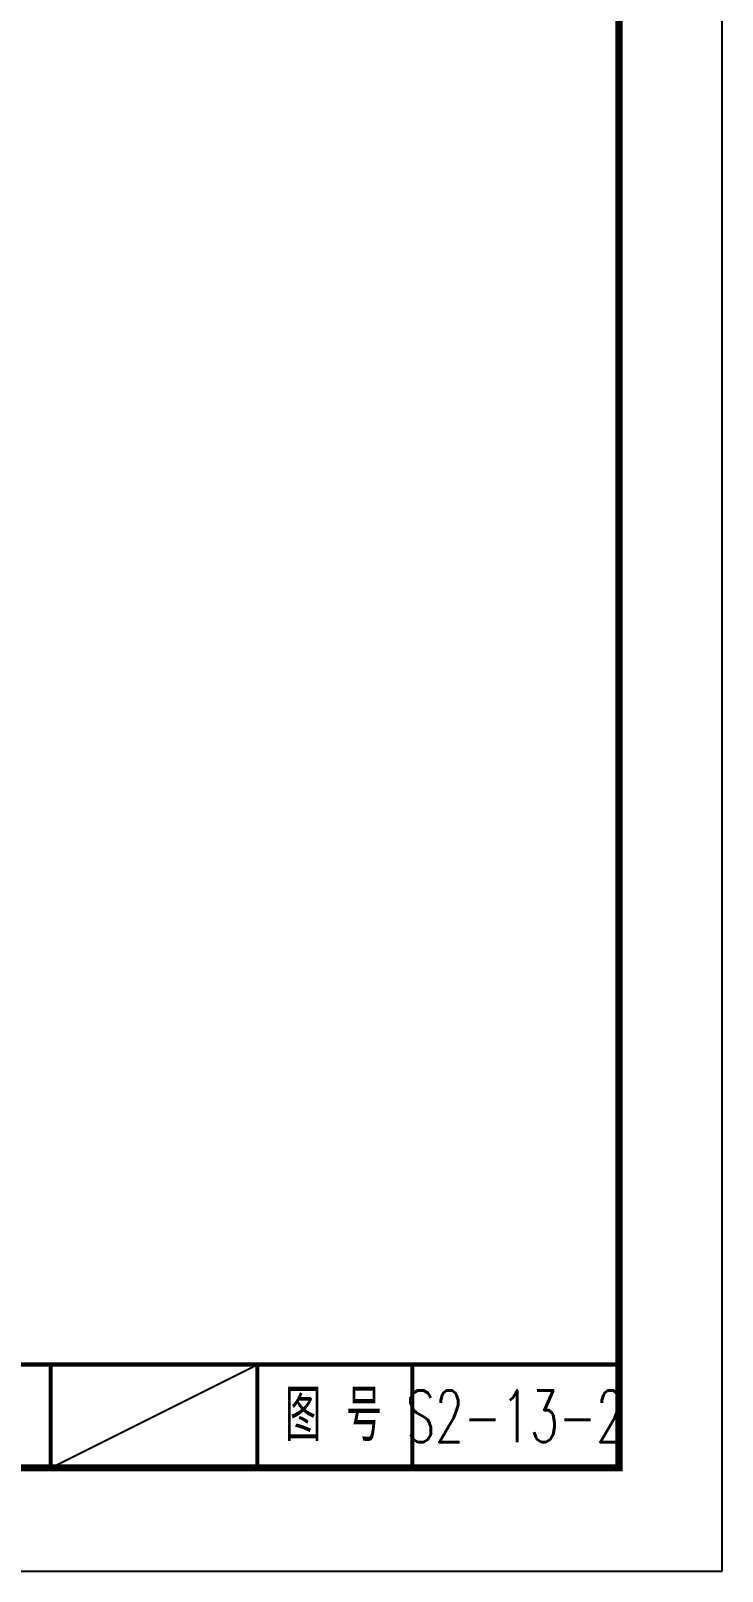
# Model space of a CAD drawing. Extents: x -941089 to 947074, y -2579987 to 8.
# Drawn here: x 2310.8 to 2377.7, y -288.8 to -139.8 of the extents above; entities that cross this region are included whole.
import ezdxf
from ezdxf.enums import TextEntityAlignment as Align

# ---------------------------------------------------------------- set-up
doc = ezdxf.new("R2010")
doc.units = 0
doc.header["$LTSCALE"] = 5
doc.layers.get('0').update_dxf_attribs({"linetype": 'CONTINUOUS'})
doc.layers.add('图框', color=7, linetype='CONTINUOUS')
doc.layers.add('尺寸标注', color=7, linetype='CONTINUOUS')
doc.styles.get("Standard").update_dxf_attribs({"font": 'simplex1.shx', "width": 0.7, "bigfont": 'hztxt.shx'})

# ---------------------------------------------------------------- blocks, each defined once
blk = doc.blocks.new('series')
at = {"width": 0.75}
for tag, height, p in [('页码', 4, (-35, -19)), ('图名', 5, (-220, -282)), ('图号', 5, (-20, -282))]:
    blk.add_attdef(tag, text='', height=height, dxfattribs=at).set_placement(p, align=Align.MIDDLE_CENTER)
blk = doc.blocks.new('123')
at = {"layer": '图框'}
blk.add_lwpolyline([(2377.69, -288.85), (2377.69, 8.15), (1957.69, 8.15), (1957.69, -288.85)], close=True, dxfattribs=at)

msp = doc.modelspace()

# ---------------------------------------------------------------- linework, layer by layer
at = {"layer": '图框'}
msp.add_line((2312.68936, -278.84829), (2332.68936, -268.84829), dxfattribs=at)
for points, const_width in [([(2367.68936, -1.84829), (1987.68936, -1.84829), (1987.68936, -278.84829), (2367.68936, -278.84829), (2367.68936, -1.84829)], 0.7), ([(1987.68936, -268.84829), (2367.68936, -268.84829)], 0.4), ([(2312.68936, -278.84829), (2312.68936, -268.84829)], 0.4), ([(2332.68936, -278.84829), (2332.68936, -268.84829)], 0.4), ([(2347.68936, -278.84829), (2347.68936, -268.84829)], 0.4)]:
    msp.add_lwpolyline(points, dxfattribs=dict(at, const_width=const_width))

# ---------------------------------------------------------------- block references
ref = msp.add_blockref('series', (2377.68936, 8.15171), dxfattribs=at)
ref.add_attrib('图号', 'S2-13-2', dxfattribs={"layer": '0', "height": 5, "width": 0.65}).set_placement((2357.68936, -273.84829), align=Align.MIDDLE_CENTER)
at = {"layer": '尺寸标注'}
msp.add_blockref('123', (0, 0), dxfattribs=at)

# ---------------------------------------------------------------- texts
at = {"layer": '图框', "width": 0.7}
msp.add_text('图 号', height=5, dxfattribs=at).set_placement((2340.07256, -273.75371), align=Align.MIDDLE_CENTER)

doc.saveas('drawing.dxf')
